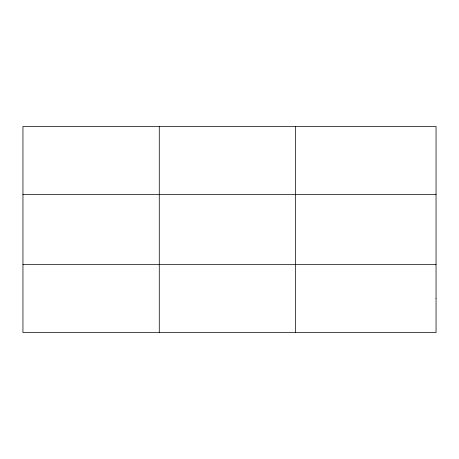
<?xml version="1.0" encoding="UTF-8"?>
<svg xmlns="http://www.w3.org/2000/svg" width="459" height="459" viewBox="0 0 459 459"><rect width="100%" height="100%" fill="white"/><g stroke="black" fill="none" stroke-linecap="round" stroke-linejoin="round"><path stroke-width="0.69" d="M159.273 332.557L159.273 126.443M295.596 332.557L295.596 126.443M22.95 194.461L436.05 194.461M22.95 264.539L436.05 264.539M436.05 298.545L436.05 332.557L22.95 332.557L22.95 126.443L436.05 126.443L436.05 298.545"/></g></svg>
